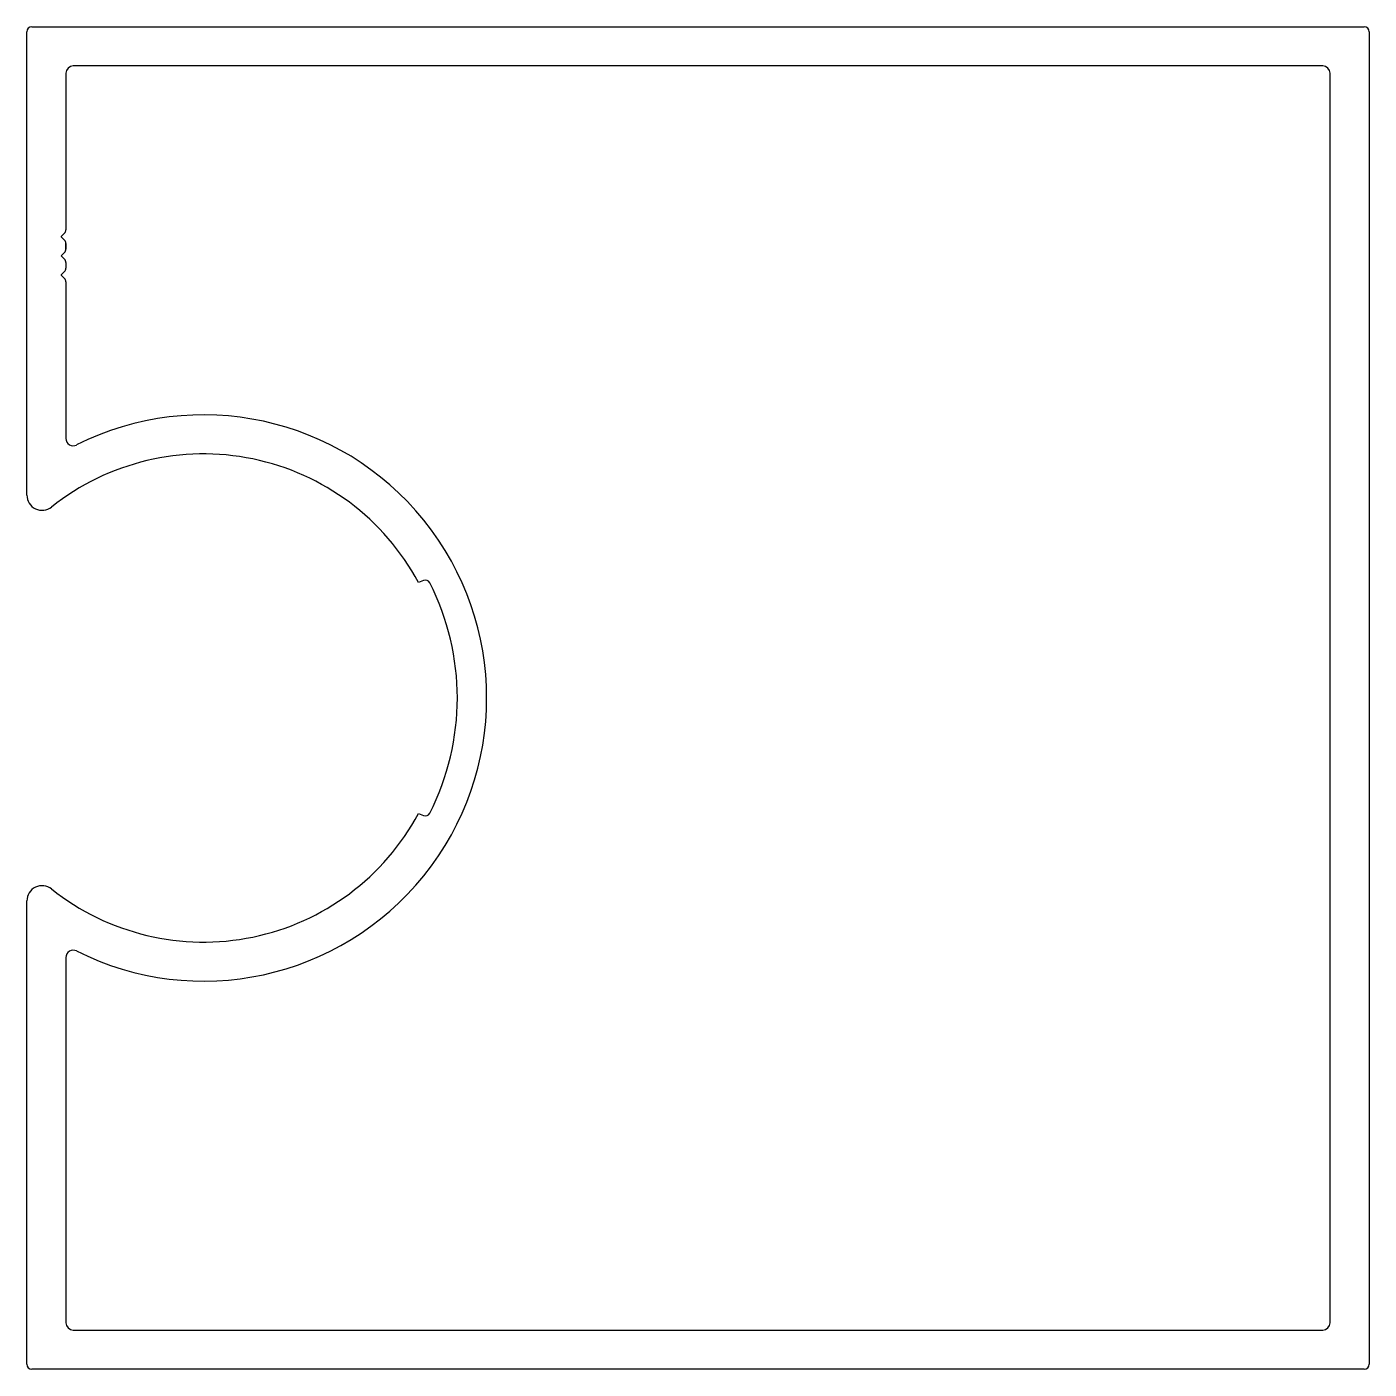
# Model space of a CAD drawing. Header units: inches. Extents: x -37 to 32.8, y -0.1 to 69.8.
import ezdxf

# ---------------------------------------------------------------- set-up
doc = ezdxf.new("R2010")
doc.units = ezdxf.units.IN
doc.header["$MEASUREMENT"] = 0

msp = doc.modelspace()

# ---------------------------------------------------------------- linework, layer by layer
at = {"color": 7}
for p, q in [((-37.033, 45.396), (-37.033, 69.508)), ((-36.779, 69.762), (32.563, 69.762)), ((32.817, 69.508), (32.817, 0.166)), ((32.817, 69.508), (32.817, 69.508)), ((-16.393, 40.952), (-16.65, 40.846)), ((-16.65, 28.827), (-16.393, 28.721)), ((-37.033, 0.166), (-37.033, 24.277)), ((32.563, -0.088), (-36.779, -0.088))]:
    msp.add_line(p, q, dxfattribs=at)
at = {"color": 7, "linetype": 'Continuous'}
for p, q in [((-35.001, 67.349), (-35.001, 59.199)), ((30.404, 67.73), (-34.62, 67.73)), ((30.785, 2.325), (30.785, 67.349)), ((-35.074, 59.022), (-35.245, 58.851)), ((-35.245, 58.84), (-35.074, 58.669)), ((-35.001, 59.199), (-35.001, 59.199)), ((-35.074, 58.022), (-35.245, 57.851)), ((-35.001, 58.492), (-35.001, 58.199)), ((-35.001, 58.199), (-35.001, 58.492)), ((-35.001, 58.492), (-35.001, 58.199)), ((-35.001, 58.199), (-35.001, 58.492)), ((-35.001, 58.492), (-35.001, 58.199)), ((-35.245, 57.84), (-35.074, 57.669)), ((-35.001, 57.492), (-35.001, 57.199)), ((-35.074, 57.022), (-35.245, 56.851)), ((-35.245, 56.84), (-35.074, 56.669)), ((-35.001, 56.492), (-35.001, 48.342)), ((-35.001, 56.492), (-35.001, 56.492)), ((-35.001, 56.492), (-35.001, 56.492)), ((-35.001, 56.492), (-35.001, 56.492)), ((-35.001, 21.331), (-35.001, 2.325)), ((-34.62, 1.944), (30.404, 1.944))]:
    msp.add_line(p, q, dxfattribs=at)
at = {"color": 7}
for centre, radius, start, end in [((-36.779, 69.508), 0.254, 90, 180), ((32.563, 69.508), 0.254, 0, 90), ((-27.838, 34.837), 12.7, 28.23917, 128.50619), ((-36.239, 45.396), 0.794, 180, 308.50619), ((-16.296, 40.717), 0.254, 26.99841, 112.5), ((-27.838, 34.837), 13.208, 333.00159, 26.99841), ((-27.838, 34.837), 12.7, 231.49381, 331.76083), ((-16.296, 28.956), 0.254, 247.5, 333.00159), ((-36.239, 24.277), 0.794, 51.49381, 180), ((-36.779, 0.166), 0.254, 180, 270), ((32.563, 0.166), 0.254, 270, 0)]:
    msp.add_arc(centre, radius, start, end, dxfattribs=at)
at = {"color": 7, "linetype": 'Continuous'}
for centre, radius, start, end in [((-34.62, 67.349), 0.381, 90, 180), ((30.404, 67.349), 0.381, 0, 90), ((-35.24, 58.845), 0.008, 135, 225), ((-35.251, 59.199), 0.25, 315, 360), ((-35.251, 58.492), 0.25, 0, 45), ((-35.251, 58.199), 0.25, 315, 0), ((-35.24, 57.845), 0.008, 135, 225), ((-35.251, 57.492), 0.25, 360, 45), ((-35.24, 56.846), 0.008, 135, 225), ((-35.251, 57.199), 0.25, 315, 360), ((-35.251, 56.492), 0.25, 0, 45), ((-27.838, 34.837), 14.732, 243.33653, 116.66347), ((-34.62, 48.342), 0.381, 180, 296.66347), ((-34.62, 21.331), 0.381, 63.33653, 180), ((-34.62, 2.325), 0.381, 180, 270), ((30.404, 2.325), 0.381, 270, 0)]:
    msp.add_arc(centre, radius, start, end, dxfattribs=at)

doc.saveas('drawing.dxf')
